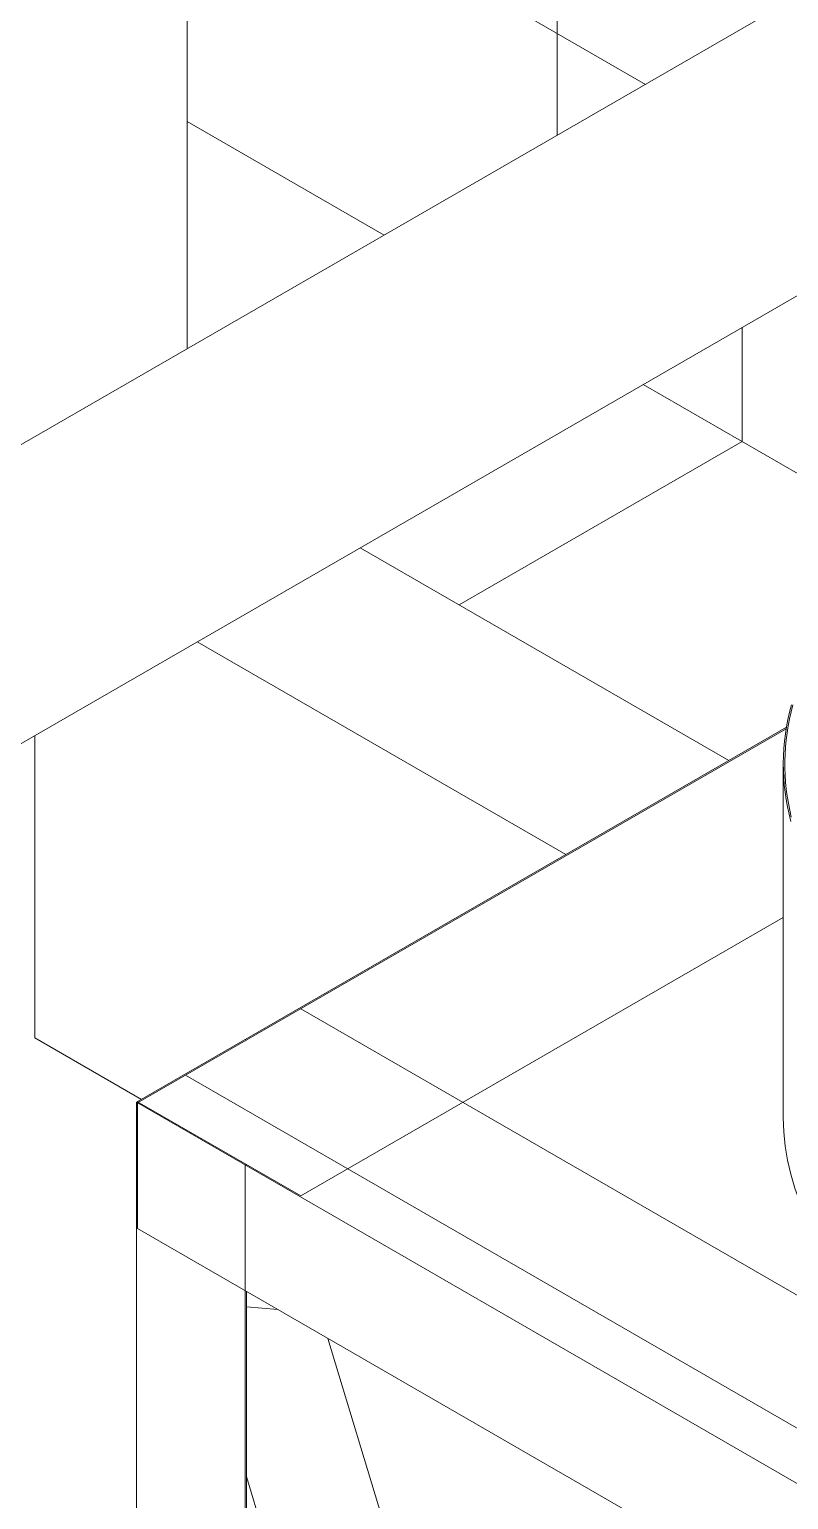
# Model space of a CAD drawing. Header units: millimetres. Extents: x -312439 to 477422, y -331570 to 212570.
# Drawn here: x 395545 to 395847, y 107809 to 108394 of the extents above; entities that cross this region are included whole.
import ezdxf

# ---------------------------------------------------------------- set-up
doc = ezdxf.new("R2010")
doc.units = ezdxf.units.MM

msp = doc.modelspace()

# ---------------------------------------------------------------- linework, layer by layer
at = {"color": 5, "linetype": 'Continuous', "lineweight": 0, "extrusion": (0, 0.816497, 0.57735)}
for p, q in [((397174.878, 109052.724), (395250.194, 107941.508)), ((396854.388, 108986.711), (395198.656, 108030.774))]:
    msp.add_line(p, q, dxfattribs=at)
at = {"color": 0, "linetype": 'Continuous', "lineweight": 0, "extrusion": (0, 0.816497, 0.57735)}
for p, q in [((395607.682, 108597.512), (395607.682, 108266.925)), ((395754.925, 108351.936), (395754.925, 108480.478)), ((395790.043, 108372.211), (395607.682, 108477.497)), ((395686.106, 108312.203), (395607.682, 108357.481)), ((395828.547, 108275.42), (395828.547, 108229.965)), ((395895.828, 108191.12), (395789.182, 108252.692)), ((395828.547, 108229.965), (395715.949, 108164.957)), ((395676.584, 108187.684), (395823.32, 108102.966)), ((395611.624, 108150.179), (395758.36, 108065.461)), ((395547.053, 108112.899), (395547.053, 107992.435)), ((395547.053, 107992.435), (395589.464, 107967.949)), ((395631.235, 107991.566), (395630.802, 107991.816))]:
    msp.add_line(p, q, dxfattribs=at)
at = {"color": 3, "linetype": 'Continuous', "lineweight": 0, "extrusion": (0, 0.816497, 0.57735)}
for p, q in [((395846.19, 108116.17), (395587.495, 107966.812)), ((395587.928, 107966.562), (395846.099, 108115.618)), ((395844.958, 107960.768), (395844.958, 108101.508)), ((395844.958, 108040.449), (395652.888, 107929.558)), ((397688.465, 106828.826), (395652.888, 108004.067)), ((397642.127, 106802.573), (395606.983, 107977.564)), ((395587.495, 107966.812), (395587.495, 107690.703)), ((395587.495, 107966.812), (399592.545, 105654.496)), ((395587.928, 107967.063), (395652.888, 107929.558)), ((395587.928, 107916.556), (395587.928, 107966.562)), ((395630.802, 107941.809), (395631.235, 107942.059)), ((395630.802, 107941.809), (395630.802, 107665.7)), ((397623.505, 106741.315), (395587.928, 107916.556)), ((395631.235, 107891.553), (395631.235, 107665.45)), ((395643.741, 107884.332), (395631.235, 107885.356)), ((395746.44, 107598.936), (395663.718, 107872.799)), ((395631.235, 107817.794), (395686.972, 107633.271))]:
    msp.add_line(p, q, dxfattribs=at)
at = {"color": 0, "linetype": 'Continuous', "lineweight": 0}
for major_axis, start_param, end_param in [((-262.225, 0), 6.126925, 6.4343205), ((-261.613, 0), 6.1262297, 6.4235661)]:
    msp.add_ellipse((396107.183, 108101.508), major_axis=major_axis, ratio=0.5773503, start_param=start_param, end_param=end_param, dxfattribs=at)
at = {"color": 3, "linetype": 'Continuous', "lineweight": 0}
msp.add_ellipse((396107.183, 107960.768), major_axis=(-262.225, 0), ratio=0.5773503, start_param=0, end_param=2.3561945, dxfattribs=at)

doc.saveas('drawing.dxf')
